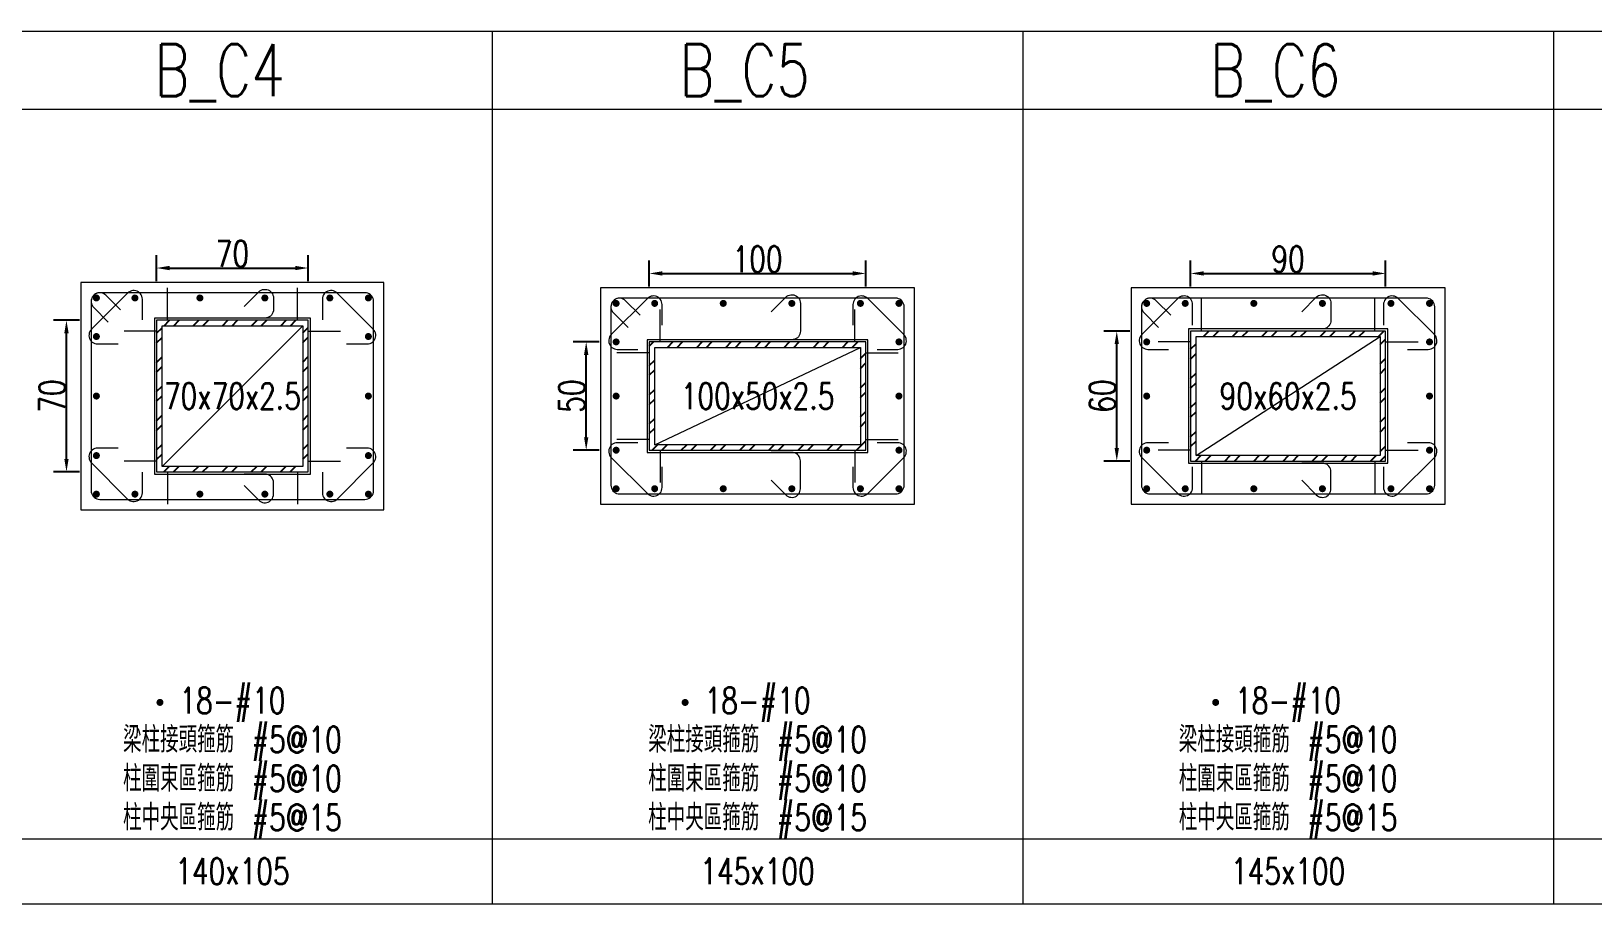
# Model space of a CAD drawing. Header units: millimetres. Extents: x 1284 to 6172, y 54950 to 59013.
# Drawn here: x 2944 to 3665, y 54950 to 55353 of the extents above; entities that cross this region are included whole.
import ezdxf
from ezdxf.enums import TextEntityAlignment as Align

# ---------------------------------------------------------------- set-up
doc = ezdxf.new("R2010")
doc.units = ezdxf.units.MM
for name, color, linetype in [('主筋斷面', 1, 'Continuous'), ('文字-主筋根數', 7, 'Continuous'), ('文字-剪力筋 中央區', 7, 'Continuous'), ('文字-剪力筋-BC', 7, 'Continuous'), ('文字-剪力筋-圍束區', 7, 'Continuous'), ('文字-斷面尺寸', 7, 'Continuous'), ('文字-柱線名稱', 7, 'Continuous'), ('文字-輔助字', 7, 'Continuous'), ('柱斷面線', 4, 'Continuous'), ('標註字', 4, 'Continuous'), ('箍筋線', 1, 'Continuous'), ('網格線', 7, 'Continuous'), ('鋼柱', 11, 'Continuous')]:
    doc.layers.add(name, color=color, linetype=linetype)
doc.styles.add('note', font='txt.shx', dxfattribs={"width": 0.75, "height": 12})
doc.styles.add('TXT', font='TXT.shx', dxfattribs={"width": 0.8, "bigfont": 'ae.shx'})
doc.dimstyles.new('RCAD_DIM', dxfattribs={"dimtxt": 12, "dimasz": 6, "dimexe": 6, "dimexo": 0.625, "dimtad": 1, "dimdec": 0, "dimdsep": 46, "dimtxsty": 'note', "dimcen": 2.5, "dimclrd": 256, "dimclre": 256, "dimclrt": 256, "dimadec": 0, "dimazin": 0, "dimtfac": 1, "dimtmove": 0, "dimatfit": 3, "dimfxl": 0, "dimtolj": 1, "dimarcsym": 0})
pattern_1 = [(45, (2267.082, 54949.834), (-6.73519, 6.73519), []), (45, (2271.572, 54949.834), (-6.73519, 6.73519), [])]

# ---------------------------------------------------------------- blocks, each defined once
blk = doc.blocks.new('*D345')
at = {"layer": 'Defpoints', "color": 0}
for p in [(3072.08, 55243.46), (3002.08, 55236.83), (3072.08, 55236.83)]:
    blk.add_point(p, dxfattribs=at)
at = {"layer": '標註字', "lineweight": -2}
for p, q in [((3002.08, 55237.46), (3002.08, 55249.46)), ((3072.08, 55237.46), (3072.08, 55249.46)), ((3008.08, 55243.46), (3066.08, 55243.46))]:
    blk.add_line(p, q, dxfattribs=at)
at = {"layer": '標註字'}
for points in [[(3008.08, 55244.46), (3008.08, 55242.46), (3002.08, 55243.46)], [(3066.08, 55244.46), (3066.08, 55242.46), (3072.08, 55243.46)]]:
    blk.add_solid(points, dxfattribs=at)
at = {"layer": '標註字', "insert": (3037.08, 55250.08), "char_height": 12, "attachment_point": 5, "style": 'note'}
blk.add_mtext('\\A1;70', dxfattribs=at)
blk = doc.blocks.new('*D346')
at = {"layer": 'Defpoints', "color": 0}
for p in [(2960.46, 55219.33), (2967.08, 55219.33), (2967.08, 55149.33)]:
    blk.add_point(p, dxfattribs=at)
at = {"layer": '標註字', "lineweight": -2}
for p, q in [((2966.46, 55219.33), (2954.46, 55219.33)), ((2960.46, 55155.33), (2960.46, 55213.33)), ((2966.46, 55149.33), (2954.46, 55149.33))]:
    blk.add_line(p, q, dxfattribs=at)
at = {"layer": '標註字'}
for points in [[(2959.46, 55213.33), (2961.46, 55213.33), (2960.46, 55219.33)], [(2959.46, 55155.33), (2961.46, 55155.33), (2960.46, 55149.33)]]:
    blk.add_solid(points, dxfattribs=at)
at = {"layer": '標註字', "insert": (2953.83, 55184.33), "char_height": 12, "attachment_point": 5, "rotation": 90, "style": 'note'}
blk.add_mtext('\\A1;70', dxfattribs=at)
blk = doc.blocks.new('Circle_Filled')
at = {"const_width": 0.5}
blk.add_lwpolyline([(-0.25, 0, 1), (0.25, 0, 1)], format="xyb", close=True, dxfattribs=at)
blk = doc.blocks.new('*D347')
at = {"layer": 'Defpoints', "color": 0}
for p in [(3329.58, 55240.96), (3229.58, 55234.33), (3329.58, 55234.33)]:
    blk.add_point(p, dxfattribs=at)
at = {"layer": '標註字', "lineweight": -2}
for p, q in [((3229.58, 55234.96), (3229.58, 55246.96)), ((3329.58, 55234.96), (3329.58, 55246.96)), ((3235.58, 55240.96), (3323.58, 55240.96))]:
    blk.add_line(p, q, dxfattribs=at)
at = {"layer": '標註字'}
for points in [[(3235.58, 55241.96), (3235.58, 55239.96), (3229.58, 55240.96)], [(3323.58, 55241.96), (3323.58, 55239.96), (3329.58, 55240.96)]]:
    blk.add_solid(points, dxfattribs=at)
at = {"layer": '標註字', "insert": (3279.58, 55247.58), "char_height": 12, "attachment_point": 5, "style": 'note'}
blk.add_mtext('\\A1;100', dxfattribs=at)
blk = doc.blocks.new('*D348')
at = {"layer": 'Defpoints', "color": 0}
for p in [(3200.46, 55209.33), (3207.08, 55209.33), (3207.08, 55159.33)]:
    blk.add_point(p, dxfattribs=at)
at = {"layer": '標註字', "lineweight": -2}
for p, q in [((3206.46, 55209.33), (3194.46, 55209.33)), ((3200.46, 55165.33), (3200.46, 55203.33)), ((3206.46, 55159.33), (3194.46, 55159.33))]:
    blk.add_line(p, q, dxfattribs=at)
at = {"layer": '標註字'}
for points in [[(3199.46, 55203.33), (3201.46, 55203.33), (3200.46, 55209.33)], [(3199.46, 55165.33), (3201.46, 55165.33), (3200.46, 55159.33)]]:
    blk.add_solid(points, dxfattribs=at)
at = {"layer": '標註字', "insert": (3193.83, 55184.33), "char_height": 12, "attachment_point": 5, "rotation": 90, "style": 'note'}
blk.add_mtext('\\A1;50', dxfattribs=at)
blk = doc.blocks.new('*D349')
at = {"layer": 'Defpoints', "color": 0}
for p in [(3569.58, 55240.96), (3479.58, 55234.33), (3569.58, 55234.33)]:
    blk.add_point(p, dxfattribs=at)
at = {"layer": '標註字', "lineweight": -2}
for p, q in [((3479.58, 55234.96), (3479.58, 55246.96)), ((3569.58, 55234.96), (3569.58, 55246.96)), ((3485.58, 55240.96), (3563.58, 55240.96))]:
    blk.add_line(p, q, dxfattribs=at)
at = {"layer": '標註字'}
for points in [[(3485.58, 55241.96), (3485.58, 55239.96), (3479.58, 55240.96)], [(3563.58, 55241.96), (3563.58, 55239.96), (3569.58, 55240.96)]]:
    blk.add_solid(points, dxfattribs=at)
at = {"layer": '標註字', "insert": (3524.58, 55247.58), "char_height": 12, "attachment_point": 5, "style": 'note'}
blk.add_mtext('\\A1;90', dxfattribs=at)
blk = doc.blocks.new('*D350')
at = {"layer": 'Defpoints', "color": 0}
for p in [(3445.46, 55214.33), (3452.08, 55214.33), (3452.08, 55154.33)]:
    blk.add_point(p, dxfattribs=at)
at = {"layer": '標註字', "lineweight": -2}
for p, q in [((3451.46, 55214.33), (3439.46, 55214.33)), ((3445.46, 55160.33), (3445.46, 55208.33)), ((3451.46, 55154.33), (3439.46, 55154.33))]:
    blk.add_line(p, q, dxfattribs=at)
at = {"layer": '標註字'}
for points in [[(3444.46, 55208.33), (3446.46, 55208.33), (3445.46, 55214.33)], [(3444.46, 55160.33), (3446.46, 55160.33), (3445.46, 55154.33)]]:
    blk.add_solid(points, dxfattribs=at)
at = {"layer": '標註字', "insert": (3438.83, 55184.33), "char_height": 12, "attachment_point": 5, "rotation": 90, "style": 'note'}
blk.add_mtext('\\A1;60', dxfattribs=at)

msp = doc.modelspace()

# ---------------------------------------------------------------- hatches: boundary and pattern name
at = {"layer": 'Defpoints'}
h = msp.add_hatch(dxfattribs=at)
h.set_pattern_fill('ANSI32', color=256, style=0)
h.set_pattern_definition(pattern_1)
h.paths.add_polyline_path([(3002.08, 55149.33), (3072.08, 55149.33), (3072.08, 55219.33), (3002.08, 55219.33)], flags=17)
h.paths.add_polyline_path([(3004.58, 55151.83), (3004.58, 55216.83), (3069.58, 55216.83), (3069.58, 55151.83)])
h = msp.add_hatch(dxfattribs=at)
h.set_pattern_fill('ANSI32', color=256, style=0)
h.set_pattern_definition(pattern_1)
h.paths.add_polyline_path([(3479.58, 55154.33), (3569.58, 55154.33), (3569.58, 55214.33), (3479.58, 55214.33)], flags=17)
h.paths.add_polyline_path([(3482.08, 55156.83), (3482.08, 55211.83), (3567.08, 55211.83), (3567.08, 55156.83)])
h = msp.add_hatch(dxfattribs=at)
h.set_pattern_fill('ANSI32', color=256, style=0)
h.set_pattern_definition(pattern_1)
h.paths.add_polyline_path([(3229.58, 55159.33), (3329.58, 55159.33), (3329.58, 55209.33), (3229.58, 55209.33)], flags=17)
h.paths.add_polyline_path([(3232.08, 55161.83), (3232.08, 55206.83), (3327.08, 55206.83), (3327.08, 55161.83)])

# ---------------------------------------------------------------- linework, layer by layer
at = {"layer": 'Defpoints', "lineweight": 5}
for points in [[(3007.08, 55219.33), (3007.08, 55234.33)], [(3067.08, 55219.33), (3067.08, 55234.33)], [(3484.58, 55214.33), (3484.58, 55229.33)], [(3564.58, 55214.33), (3564.58, 55229.33)], [(3002.08, 55148.33), (3073.08, 55148.33), (3073.08, 55220.33), (3001.08, 55220.33), (3001.08, 55148.33), (3002.08, 55148.33)], [(3234.58, 55209.33), (3234.58, 55224.33)], [(3324.58, 55209.33), (3324.58, 55224.33)], [(3002.08, 55214.33), (2987.08, 55214.33)], [(3004.58, 55151.83), (3069.58, 55216.83)], [(3072.08, 55214.33), (3087.08, 55214.33)], [(3479.58, 55153.33), (3570.58, 55153.33), (3570.58, 55215.33), (3478.58, 55215.33), (3478.58, 55153.33), (3479.58, 55153.33)], [(3229.58, 55158.33), (3330.58, 55158.33), (3330.58, 55210.33), (3228.58, 55210.33), (3228.58, 55158.33), (3229.58, 55158.33)], [(3232.08, 55161.83), (3327.08, 55206.83)], [(3479.58, 55209.33), (3464.58, 55209.33)], [(3482.08, 55156.83), (3567.08, 55211.83)], [(3569.58, 55209.33), (3584.58, 55209.33)], [(3229.58, 55204.33), (3214.58, 55204.33)], [(3329.58, 55204.33), (3344.58, 55204.33)], [(3229.58, 55164.33), (3214.58, 55164.33)], [(3329.58, 55164.33), (3344.58, 55164.33)], [(3234.58, 55159.33), (3234.58, 55144.33)], [(3324.58, 55159.33), (3324.58, 55144.33)], [(3479.58, 55159.33), (3464.58, 55159.33)], [(3569.58, 55159.33), (3584.58, 55159.33)], [(3002.08, 55154.33), (2987.08, 55154.33)], [(3007.08, 55149.33), (3007.08, 55134.33)], [(3067.08, 55149.33), (3067.08, 55134.33)], [(3072.08, 55154.33), (3087.08, 55154.33)], [(3484.58, 55154.33), (3484.58, 55139.33)], [(3564.58, 55154.33), (3564.58, 55139.33)]]:
    msp.add_lwpolyline(points, dxfattribs=at)
at = {"layer": '柱斷面線', "lineweight": 5}
for points in [[(2967.08, 55131.83), (3107.08, 55131.83), (3107.08, 55236.83), (2967.08, 55236.83), (2967.08, 55131.83)], [(3207.08, 55134.33), (3352.08, 55134.33), (3352.08, 55234.33), (3207.08, 55234.33), (3207.08, 55134.33)], [(3452.08, 55134.33), (3597.08, 55134.33), (3597.08, 55234.33), (3452.08, 55234.33), (3452.08, 55134.33)]]:
    msp.add_lwpolyline(points, dxfattribs=at)
at = {"layer": '箍筋線', "lineweight": 5}
for points in [[(2995.51, 55219.55), (2995.51, 55229.09), (2995.45, 55229.75), (2995.29, 55230.4), (2995.01, 55231.01), (2994.64, 55231.56), (2994.18, 55232.05), (2993.65, 55232.45), (2993.06, 55232.76), (2992.42, 55232.96), (2991.76, 55233.05), (2991.09, 55233.04), (2990.43, 55232.91), (2989.81, 55232.67), (2989.23, 55232.33), (2988.72, 55231.9), (2972.02, 55215.19), (2971.59, 55214.68), (2971.25, 55214.11), (2971.01, 55213.48), (2970.88, 55212.83), (2970.86, 55212.16), (2970.95, 55211.5), (2971.16, 55210.86), (2971.46, 55210.27), (2971.87, 55209.73), (2972.35, 55209.27), (2972.91, 55208.9), (2973.52, 55208.63), (2974.16, 55208.46), (2974.83, 55208.41), (2984.37, 55208.41)], [(2985.41, 55224.13), (2978.66, 55230.87), (2978.15, 55231.31), (2977.58, 55231.65), (2976.95, 55231.88), (2976.3, 55232.01), (2975.63, 55232.03), (2974.97, 55231.94), (2974.33, 55231.74), (2973.74, 55231.43), (2973.2, 55231.03), (2972.74, 55230.54), (2972.37, 55229.99), (2972.1, 55229.38), (2971.93, 55228.73), (2971.88, 55228.06), (2971.88, 55140.6), (2971.94, 55139.91), (2972.12, 55139.24), (2972.41, 55138.62), (2972.81, 55138.05), (2973.3, 55137.56), (2973.86, 55137.16), (2974.49, 55136.87), (2975.16, 55136.69), (2975.85, 55136.63), (3098.31, 55136.63), (3099, 55136.69), (3099.67, 55136.87), (3100.3, 55137.16), (3100.87, 55137.56), (3101.36, 55138.05), (3101.75, 55138.62), (3102.05, 55139.24), (3102.23, 55139.91), (3102.29, 55140.6), (3102.29, 55228.06), (3102.23, 55228.75), (3102.05, 55229.42), (3101.75, 55230.05), (3101.36, 55230.62), (3100.87, 55231.11), (3100.3, 55231.51), (3099.67, 55231.8), (3099, 55231.98), (3098.31, 55232.04), (2975.85, 55232.04), (2975.19, 55231.98), (2974.54, 55231.82), (2973.93, 55231.54), (2973.37, 55231.17), (2972.89, 55230.71), (2972.49, 55230.18), (2972.18, 55229.59), (2971.98, 55228.95), (2971.88, 55228.29), (2971.9, 55227.62), (2972.03, 55226.96), (2972.27, 55226.34), (2972.61, 55225.76), (2973.04, 55225.25), (2979.79, 55218.51)], [(3042.53, 55225.72), (3049.27, 55232.46), (3049.78, 55232.9), (3050.36, 55233.24), (3050.98, 55233.47), (3051.64, 55233.6), (3052.3, 55233.62), (3052.97, 55233.53), (3053.6, 55233.33), (3054.2, 55233.02), (3054.73, 55232.62), (3055.19, 55232.13), (3055.56, 55231.58), (3055.83, 55230.97), (3056, 55230.32), (3056.06, 55229.65), (3056.06, 55224.31), (3056, 55223.62), (3055.82, 55222.95), (3055.52, 55222.32), (3055.13, 55221.75), (3054.64, 55221.26), (3054.07, 55220.87), (3053.44, 55220.57), (3052.77, 55220.39), (3052.08, 55220.33), (3042.54, 55220.33)], [(3089.79, 55208.41), (3099.33, 55208.41), (3100, 55208.46), (3100.65, 55208.63), (3101.26, 55208.9), (3101.81, 55209.27), (3102.3, 55209.73), (3102.7, 55210.27), (3103.01, 55210.86), (3103.21, 55211.5), (3103.3, 55212.16), (3103.28, 55212.83), (3103.15, 55213.48), (3102.92, 55214.11), (3102.58, 55214.68), (3102.14, 55215.19), (3085.44, 55231.9), (3084.93, 55232.33), (3084.35, 55232.67), (3083.73, 55232.91), (3083.08, 55233.04), (3082.41, 55233.05), (3081.75, 55232.96), (3081.11, 55232.76), (3080.52, 55232.45), (3079.98, 55232.05), (3079.52, 55231.56), (3079.15, 55231.01), (3078.88, 55230.4), (3078.71, 55229.75), (3078.66, 55229.09), (3078.66, 55219.55)], [(3235.51, 55217.05), (3235.51, 55226.59), (3235.45, 55227.25), (3235.29, 55227.9), (3235.01, 55228.51), (3234.64, 55229.06), (3234.18, 55229.55), (3233.65, 55229.95), (3233.06, 55230.26), (3232.42, 55230.46), (3231.76, 55230.55), (3231.09, 55230.54), (3230.43, 55230.41), (3229.81, 55230.17), (3229.23, 55229.83), (3228.72, 55229.4), (3212.02, 55212.69), (3211.59, 55212.18), (3211.25, 55211.61), (3211.01, 55210.98), (3210.88, 55210.33), (3210.86, 55209.66), (3210.95, 55209), (3211.16, 55208.36), (3211.46, 55207.77), (3211.87, 55207.23), (3212.35, 55206.77), (3212.91, 55206.4), (3213.52, 55206.13), (3214.16, 55205.96), (3214.83, 55205.91), (3224.37, 55205.91)], [(3225.41, 55221.63), (3218.66, 55228.37), (3218.15, 55228.81), (3217.58, 55229.15), (3216.95, 55229.38), (3216.3, 55229.51), (3215.63, 55229.53), (3214.97, 55229.44), (3214.33, 55229.24), (3213.74, 55228.93), (3213.2, 55228.53), (3212.74, 55228.04), (3212.37, 55227.49), (3212.1, 55226.88), (3211.93, 55226.23), (3211.88, 55225.56), (3211.88, 55143.1), (3211.94, 55142.41), (3212.12, 55141.74), (3212.41, 55141.12), (3212.81, 55140.55), (3213.3, 55140.06), (3213.86, 55139.66), (3214.49, 55139.37), (3215.16, 55139.19), (3215.85, 55139.13), (3343.31, 55139.13), (3344, 55139.19), (3344.67, 55139.37), (3345.3, 55139.66), (3345.87, 55140.06), (3346.36, 55140.55), (3346.75, 55141.12), (3347.05, 55141.74), (3347.23, 55142.41), (3347.29, 55143.1), (3347.29, 55225.56), (3347.23, 55226.25), (3347.05, 55226.92), (3346.75, 55227.55), (3346.36, 55228.12), (3345.87, 55228.61), (3345.3, 55229.01), (3344.67, 55229.3), (3344, 55229.48), (3343.31, 55229.54), (3215.85, 55229.54), (3215.19, 55229.48), (3214.54, 55229.32), (3213.93, 55229.04), (3213.37, 55228.67), (3212.89, 55228.21), (3212.49, 55227.68), (3212.18, 55227.09), (3211.98, 55226.45), (3211.88, 55225.79), (3211.9, 55225.12), (3212.03, 55224.46), (3212.27, 55223.84), (3212.61, 55223.26), (3213.04, 55222.75), (3219.79, 55216.01)], [(3285.86, 55223.22), (3292.6, 55229.96), (3293.12, 55230.4), (3293.69, 55230.74), (3294.31, 55230.97), (3294.97, 55231.1), (3295.64, 55231.12), (3296.3, 55231.03), (3296.94, 55230.83), (3297.53, 55230.52), (3298.06, 55230.12), (3298.52, 55229.63), (3298.89, 55229.08), (3299.17, 55228.47), (3299.33, 55227.82), (3299.39, 55227.15), (3299.39, 55214.31), (3299.33, 55213.62), (3299.15, 55212.95), (3298.86, 55212.32), (3298.46, 55211.75), (3297.97, 55211.26), (3297.4, 55210.87), (3296.77, 55210.57), (3296.11, 55210.39), (3295.42, 55210.33), (3285.88, 55210.33)], [(3334.79, 55205.91), (3344.33, 55205.91), (3345, 55205.96), (3345.65, 55206.13), (3346.26, 55206.4), (3346.81, 55206.77), (3347.3, 55207.23), (3347.7, 55207.77), (3348.01, 55208.36), (3348.21, 55209), (3348.3, 55209.66), (3348.28, 55210.33), (3348.15, 55210.98), (3347.92, 55211.61), (3347.58, 55212.18), (3347.14, 55212.69), (3330.44, 55229.4), (3329.93, 55229.83), (3329.35, 55230.17), (3328.73, 55230.41), (3328.08, 55230.54), (3327.41, 55230.55), (3326.75, 55230.46), (3326.11, 55230.26), (3325.52, 55229.95), (3324.98, 55229.55), (3324.52, 55229.06), (3324.15, 55228.51), (3323.88, 55227.9), (3323.71, 55227.25), (3323.66, 55226.59), (3323.66, 55217.05)], [(3480.51, 55217.05), (3480.51, 55226.59), (3480.45, 55227.25), (3480.29, 55227.9), (3480.01, 55228.51), (3479.64, 55229.06), (3479.18, 55229.55), (3478.65, 55229.95), (3478.06, 55230.26), (3477.42, 55230.46), (3476.76, 55230.55), (3476.09, 55230.54), (3475.43, 55230.41), (3474.81, 55230.17), (3474.23, 55229.83), (3473.72, 55229.4), (3457.02, 55212.69), (3456.59, 55212.18), (3456.25, 55211.61), (3456.01, 55210.98), (3455.88, 55210.33), (3455.86, 55209.66), (3455.95, 55209), (3456.16, 55208.36), (3456.46, 55207.77), (3456.87, 55207.23), (3457.35, 55206.77), (3457.91, 55206.4), (3458.52, 55206.13), (3459.16, 55205.96), (3459.83, 55205.91), (3469.37, 55205.91)], [(3470.41, 55221.63), (3463.66, 55228.37), (3463.15, 55228.81), (3462.58, 55229.15), (3461.95, 55229.38), (3461.3, 55229.51), (3460.63, 55229.53), (3459.97, 55229.44), (3459.33, 55229.24), (3458.74, 55228.93), (3458.2, 55228.53), (3457.74, 55228.04), (3457.37, 55227.49), (3457.1, 55226.88), (3456.93, 55226.23), (3456.88, 55225.56), (3456.88, 55143.1), (3456.94, 55142.41), (3457.12, 55141.74), (3457.41, 55141.12), (3457.81, 55140.55), (3458.3, 55140.06), (3458.86, 55139.66), (3459.49, 55139.37), (3460.16, 55139.19), (3460.85, 55139.13), (3588.31, 55139.13), (3589, 55139.19), (3589.67, 55139.37), (3590.3, 55139.66), (3590.87, 55140.06), (3591.36, 55140.55), (3591.75, 55141.12), (3592.05, 55141.74), (3592.23, 55142.41), (3592.29, 55143.1), (3592.29, 55225.56), (3592.23, 55226.25), (3592.05, 55226.92), (3591.75, 55227.55), (3591.36, 55228.12), (3590.87, 55228.61), (3590.3, 55229.01), (3589.67, 55229.3), (3589, 55229.48), (3588.31, 55229.54), (3460.85, 55229.54), (3460.19, 55229.48), (3459.54, 55229.32), (3458.93, 55229.04), (3458.37, 55228.67), (3457.89, 55228.21), (3457.49, 55227.68), (3457.18, 55227.09), (3456.98, 55226.45), (3456.88, 55225.79), (3456.9, 55225.12), (3457.03, 55224.46), (3457.27, 55223.84), (3457.61, 55223.26), (3458.04, 55222.75), (3464.79, 55216.01)], [(3530.86, 55223.22), (3537.6, 55229.96), (3538.12, 55230.4), (3538.69, 55230.74), (3539.31, 55230.97), (3539.97, 55231.1), (3540.64, 55231.12), (3541.3, 55231.03), (3541.94, 55230.83), (3542.53, 55230.52), (3543.06, 55230.12), (3543.52, 55229.63), (3543.89, 55229.08), (3544.17, 55228.47), (3544.33, 55227.82), (3544.39, 55227.15), (3544.39, 55219.31), (3544.33, 55218.62), (3544.15, 55217.95), (3543.86, 55217.32), (3543.46, 55216.75), (3542.97, 55216.26), (3542.4, 55215.87), (3541.77, 55215.57), (3541.11, 55215.39), (3540.42, 55215.33), (3530.88, 55215.33)], [(3579.79, 55205.91), (3589.33, 55205.91), (3590, 55205.96), (3590.65, 55206.13), (3591.26, 55206.4), (3591.81, 55206.77), (3592.3, 55207.23), (3592.7, 55207.77), (3593.01, 55208.36), (3593.21, 55209), (3593.3, 55209.66), (3593.28, 55210.33), (3593.15, 55210.98), (3592.92, 55211.61), (3592.58, 55212.18), (3592.14, 55212.69), (3575.44, 55229.4), (3574.93, 55229.83), (3574.35, 55230.17), (3573.73, 55230.41), (3573.08, 55230.54), (3572.41, 55230.55), (3571.75, 55230.46), (3571.11, 55230.26), (3570.52, 55229.95), (3569.98, 55229.55), (3569.52, 55229.06), (3569.15, 55228.51), (3568.88, 55227.9), (3568.71, 55227.25), (3568.66, 55226.59), (3568.66, 55217.05)], [(3224.37, 55162.76), (3214.83, 55162.76), (3214.16, 55162.7), (3213.52, 55162.54), (3212.91, 55162.26), (3212.35, 55161.89), (3211.87, 55161.43), (3211.46, 55160.9), (3211.16, 55160.31), (3210.95, 55159.67), (3210.86, 55159.01), (3210.88, 55158.34), (3211.01, 55157.69), (3211.25, 55157.06), (3211.59, 55156.49), (3212.02, 55155.98), (3228.72, 55139.27), (3229.23, 55138.84), (3229.81, 55138.5), (3230.43, 55138.26), (3231.09, 55138.13), (3231.76, 55138.11), (3232.42, 55138.21), (3233.06, 55138.41), (3233.65, 55138.72), (3234.18, 55139.12), (3234.64, 55139.6), (3235.01, 55140.16), (3235.29, 55140.77), (3235.45, 55141.42), (3235.51, 55142.08), (3235.51, 55151.62)], [(3323.66, 55151.62), (3323.66, 55142.08), (3323.71, 55141.42), (3323.88, 55140.77), (3324.15, 55140.16), (3324.52, 55139.6), (3324.98, 55139.12), (3325.52, 55138.72), (3326.11, 55138.41), (3326.75, 55138.21), (3327.41, 55138.11), (3328.08, 55138.13), (3328.73, 55138.26), (3329.35, 55138.5), (3329.93, 55138.84), (3330.44, 55139.27), (3347.14, 55155.98), (3347.58, 55156.49), (3347.92, 55157.06), (3348.15, 55157.69), (3348.28, 55158.34), (3348.3, 55159.01), (3348.21, 55159.67), (3348.01, 55160.31), (3347.7, 55160.9), (3347.3, 55161.43), (3346.81, 55161.89), (3346.26, 55162.26), (3345.65, 55162.54), (3345, 55162.7), (3344.33, 55162.76), (3334.79, 55162.76)], [(3469.37, 55162.76), (3459.83, 55162.76), (3459.16, 55162.7), (3458.52, 55162.54), (3457.91, 55162.26), (3457.35, 55161.89), (3456.87, 55161.43), (3456.46, 55160.9), (3456.16, 55160.31), (3455.95, 55159.67), (3455.86, 55159.01), (3455.88, 55158.34), (3456.01, 55157.69), (3456.25, 55157.06), (3456.59, 55156.49), (3457.02, 55155.98), (3473.72, 55139.27), (3474.23, 55138.84), (3474.81, 55138.5), (3475.43, 55138.26), (3476.09, 55138.13), (3476.76, 55138.11), (3477.42, 55138.21), (3478.06, 55138.41), (3478.65, 55138.72), (3479.18, 55139.12), (3479.64, 55139.6), (3480.01, 55140.16), (3480.29, 55140.77), (3480.45, 55141.42), (3480.51, 55142.08), (3480.51, 55151.62)], [(3568.66, 55151.62), (3568.66, 55142.08), (3568.71, 55141.42), (3568.88, 55140.77), (3569.15, 55140.16), (3569.52, 55139.6), (3569.98, 55139.12), (3570.52, 55138.72), (3571.11, 55138.41), (3571.75, 55138.21), (3572.41, 55138.11), (3573.08, 55138.13), (3573.73, 55138.26), (3574.35, 55138.5), (3574.93, 55138.84), (3575.44, 55139.27), (3592.14, 55155.98), (3592.58, 55156.49), (3592.92, 55157.06), (3593.15, 55157.69), (3593.28, 55158.34), (3593.3, 55159.01), (3593.21, 55159.67), (3593.01, 55160.31), (3592.7, 55160.9), (3592.3, 55161.43), (3591.81, 55161.89), (3591.26, 55162.26), (3590.65, 55162.54), (3590, 55162.7), (3589.33, 55162.76), (3579.79, 55162.76)], [(2984.37, 55160.26), (2974.83, 55160.26), (2974.16, 55160.2), (2973.52, 55160.04), (2972.91, 55159.76), (2972.35, 55159.39), (2971.87, 55158.93), (2971.46, 55158.4), (2971.16, 55157.81), (2970.95, 55157.17), (2970.86, 55156.51), (2970.88, 55155.84), (2971.01, 55155.19), (2971.25, 55154.56), (2971.59, 55153.99), (2972.02, 55153.48), (2988.72, 55136.77), (2989.23, 55136.34), (2989.81, 55136), (2990.43, 55135.76), (2991.09, 55135.63), (2991.76, 55135.61), (2992.42, 55135.71), (2993.06, 55135.91), (2993.65, 55136.22), (2994.18, 55136.62), (2994.64, 55137.1), (2995.01, 55137.66), (2995.29, 55138.27), (2995.45, 55138.92), (2995.51, 55139.58), (2995.51, 55149.12)], [(3078.66, 55149.12), (3078.66, 55139.58), (3078.71, 55138.92), (3078.88, 55138.27), (3079.15, 55137.66), (3079.52, 55137.1), (3079.98, 55136.62), (3080.52, 55136.22), (3081.11, 55135.91), (3081.75, 55135.71), (3082.41, 55135.61), (3083.08, 55135.63), (3083.73, 55135.76), (3084.35, 55136), (3084.93, 55136.34), (3085.44, 55136.77), (3102.14, 55153.48), (3102.58, 55153.99), (3102.92, 55154.56), (3103.15, 55155.19), (3103.28, 55155.84), (3103.3, 55156.51), (3103.21, 55157.17), (3103.01, 55157.81), (3102.7, 55158.4), (3102.3, 55158.93), (3101.81, 55159.39), (3101.26, 55159.76), (3100.65, 55160.04), (3100, 55160.2), (3099.33, 55160.26), (3089.79, 55160.26)], [(3285.86, 55145.45), (3292.6, 55138.7), (3293.12, 55138.27), (3293.69, 55137.93), (3294.31, 55137.69), (3294.97, 55137.56), (3295.64, 55137.55), (3296.3, 55137.64), (3296.94, 55137.84), (3297.53, 55138.15), (3298.06, 55138.55), (3298.52, 55139.04), (3298.89, 55139.59), (3299.17, 55140.2), (3299.33, 55140.85), (3299.39, 55141.51), (3299.39, 55154.36), (3299.33, 55155.05), (3299.15, 55155.72), (3298.86, 55156.35), (3298.46, 55156.91), (3297.97, 55157.4), (3297.4, 55157.8), (3296.77, 55158.09), (3296.11, 55158.27), (3295.42, 55158.33), (3285.88, 55158.33)], [(3042.53, 55142.95), (3049.27, 55136.2), (3049.78, 55135.77), (3050.36, 55135.43), (3050.98, 55135.19), (3051.64, 55135.06), (3052.3, 55135.05), (3052.97, 55135.14), (3053.6, 55135.34), (3054.2, 55135.65), (3054.73, 55136.05), (3055.19, 55136.54), (3055.56, 55137.09), (3055.83, 55137.7), (3056, 55138.35), (3056.06, 55139.01), (3056.06, 55144.36), (3056, 55145.05), (3055.82, 55145.72), (3055.52, 55146.35), (3055.13, 55146.91), (3054.64, 55147.4), (3054.07, 55147.8), (3053.44, 55148.09), (3052.77, 55148.27), (3052.08, 55148.33), (3042.54, 55148.33)], [(3530.86, 55145.45), (3537.6, 55138.7), (3538.12, 55138.27), (3538.69, 55137.93), (3539.31, 55137.69), (3539.97, 55137.56), (3540.64, 55137.55), (3541.3, 55137.64), (3541.94, 55137.84), (3542.53, 55138.15), (3543.06, 55138.55), (3543.52, 55139.04), (3543.89, 55139.59), (3544.17, 55140.2), (3544.33, 55140.85), (3544.39, 55141.51), (3544.39, 55149.36), (3544.33, 55150.05), (3544.15, 55150.72), (3543.86, 55151.35), (3543.46, 55151.91), (3542.97, 55152.4), (3542.4, 55152.8), (3541.77, 55153.09), (3541.11, 55153.27), (3540.42, 55153.33), (3530.88, 55153.33)]]:
    msp.add_lwpolyline(points, dxfattribs=at)
at = {"layer": '網格線', "lineweight": 5}
for points in [[(2917.08, 55352.83), (3157.08, 55352.83)], [(3157.08, 55352.83), (3402.08, 55352.83)], [(3157.08, 55352.83), (3157.08, 55316.83)], [(3402.08, 55352.83), (3647.08, 55352.83)], [(3402.08, 55352.83), (3402.08, 55316.83)], [(3647.08, 55352.83), (3867.08, 55352.83)], [(3647.08, 55352.83), (3647.08, 55316.83)], [(2917.08, 55316.83), (3157.08, 55316.83)], [(3157.08, 55316.83), (3402.08, 55316.83)], [(3157.08, 55316.83), (3157.08, 54979.83)], [(3402.08, 55316.83), (3647.08, 55316.83)], [(3402.08, 55316.83), (3402.08, 54979.83)], [(3647.08, 55316.83), (3867.08, 55316.83)], [(3647.08, 55316.83), (3647.08, 54979.83)], [(2917.08, 54979.83), (3157.08, 54979.83)], [(3157.08, 54979.83), (3402.08, 54979.83)], [(3157.08, 54979.83), (3157.08, 54949.83)], [(3402.08, 54979.83), (3647.08, 54979.83)], [(3402.08, 54979.83), (3402.08, 54949.83)], [(3647.08, 54979.83), (3867.08, 54979.83)], [(3647.08, 54979.83), (3647.08, 54949.83)], [(2917.08, 54949.83), (3157.08, 54949.83)], [(3157.08, 54949.83), (3402.08, 54949.83)], [(3402.08, 54949.83), (3647.08, 54949.83)], [(3647.08, 54949.83), (3867.08, 54949.83)]]:
    msp.add_lwpolyline(points, dxfattribs=at)
at = {"layer": '鋼柱', "lineweight": 5}
for points in [[(3002.08, 55149.33), (3072.08, 55149.33), (3072.08, 55219.33), (3002.08, 55219.33), (3002.08, 55149.33)], [(3004.58, 55151.83), (3004.58, 55216.83), (3069.58, 55216.83), (3069.58, 55151.83), (3004.58, 55151.83)], [(3479.58, 55154.33), (3569.58, 55154.33), (3569.58, 55214.33), (3479.58, 55214.33), (3479.58, 55154.33)], [(3229.58, 55159.33), (3329.58, 55159.33), (3329.58, 55209.33), (3229.58, 55209.33), (3229.58, 55159.33)], [(3232.08, 55161.83), (3232.08, 55206.83), (3327.08, 55206.83), (3327.08, 55161.83), (3232.08, 55161.83)], [(3482.08, 55156.83), (3482.08, 55211.83), (3567.08, 55211.83), (3567.08, 55156.83), (3482.08, 55156.83)]]:
    msp.add_lwpolyline(points, dxfattribs=at)

# ---------------------------------------------------------------- block references
at = {"layer": '主筋斷面', "lineweight": 5, "xscale": 3.220000028610229, "yscale": 3.220000028610229}
for p in [(2974.28, 55229.63), (2992.08, 55229.63), (3022.08, 55229.63), (3052.08, 55229.63), (3082.08, 55229.63), (3099.88, 55229.63), (3214.28, 55227.13), (3232.08, 55227.13), (3263.75, 55227.13), (3295.42, 55227.13), (3327.08, 55227.13), (3344.88, 55227.13), (3459.28, 55227.13), (3477.08, 55227.13), (3508.75, 55227.13), (3540.42, 55227.13), (3572.08, 55227.13), (3589.88, 55227.13), (2974.28, 55211.83), (3099.88, 55211.83), (3214.28, 55209.33), (3344.88, 55209.33), (3459.28, 55209.33), (3589.88, 55209.33), (2974.28, 55184.33), (3099.88, 55184.33), (3214.28, 55184.33), (3344.88, 55184.33), (3459.28, 55184.33), (3589.88, 55184.33), (2974.28, 55156.83), (3099.88, 55156.83), (3214.28, 55159.33), (3344.88, 55159.33), (3459.28, 55159.33), (3589.88, 55159.33), (3214.28, 55141.53), (3232.08, 55141.53), (3263.75, 55141.53), (3295.42, 55141.53), (3327.08, 55141.53), (3344.88, 55141.53), (3459.28, 55141.53), (3477.08, 55141.53), (3508.75, 55141.53), (3540.42, 55141.53), (3572.08, 55141.53), (3589.88, 55141.53), (2974.28, 55139.03), (2992.08, 55139.03), (3022.08, 55139.03), (3052.08, 55139.03), (3082.08, 55139.03), (3099.88, 55139.03), (3003.64, 55042.83), (3246.14, 55042.83), (3491.14, 55042.83)]:
    msp.add_blockref('Circle_Filled', p, dxfattribs=at)

# ---------------------------------------------------------------- texts
at = {"layer": '文字-主筋根數', "style": 'TXT', "width": 0.75}
for p in [(3037.08, 55042.83), (3279.58, 55042.83), (3524.58, 55042.83)]:
    msp.add_text('18-#10', height=12, dxfattribs=at).set_placement(p, align=Align.MIDDLE)
at = {"layer": '文字-剪力筋 中央區', "style": 'TXT', "width": 0.75}
for p in [(3037.08, 54988.83), (3279.58, 54988.83), (3524.58, 54988.83)]:
    msp.add_text('柱中央區箍筋 #5@15', height=12, dxfattribs=at).set_placement(p, align=Align.MIDDLE)
at = {"layer": '文字-剪力筋-BC', "style": 'TXT', "width": 0.75}
for p in [(3037.08, 55024.83), (3279.58, 55024.83), (3524.58, 55024.83)]:
    msp.add_text('梁柱接頭箍筋 #5@10', height=12, dxfattribs=at).set_placement(p, align=Align.MIDDLE)
at = {"layer": '文字-剪力筋-圍束區', "style": 'TXT', "width": 0.75}
for p in [(3037.08, 55006.83), (3279.58, 55006.83), (3524.58, 55006.83)]:
    msp.add_text('柱圍束區箍筋 #5@10', height=12, dxfattribs=at).set_placement(p, align=Align.MIDDLE)
at = {"layer": '文字-斷面尺寸', "style": 'TXT', "width": 0.75}
for s, p in [('140x105', (3037.08, 54964.83)), ('145x100', (3279.58, 54964.83)), ('145x100', (3524.58, 54964.83))]:
    msp.add_text(s, height=12, dxfattribs=at).set_placement(p, align=Align.MIDDLE)
at = {"layer": '文字-柱線名稱', "style": 'TXT', "width": 0.75}
for s, p in [('B_C4', (3001.08, 55334.83)), ('B_C5', (3243.58, 55334.83)), ('B_C6', (3488.58, 55334.83))]:
    msp.add_text(s, height=24, dxfattribs=at).set_placement(p, align=Align.MIDDLE_LEFT)
at = {"layer": '文字-輔助字', "style": 'TXT', "width": 0.75}
for s, p in [('70x70x2.5', (3037.08, 55184.33)), ('100x50x2.5', (3279.58, 55184.33)), ('90x60x2.5', (3524.58, 55184.33))]:
    msp.add_text(s, height=12, dxfattribs=at).set_placement(p, align=Align.MIDDLE)

# ---------------------------------------------------------------- dimensions: what is measured, and where the dimension line sits
at = {"layer": '標註字'}
for base, p1, p2, picture, middle in [((3072.08, 55243.46), (3002.08, 55236.83), (3072.08, 55236.83), '*D345', (3037.08, 55250.08)), ((3329.58, 55240.96), (3229.58, 55234.33), (3329.58, 55234.33), '*D347', (3279.58, 55247.58)), ((3569.58, 55240.96), (3479.58, 55234.33), (3569.58, 55234.33), '*D349', (3524.58, 55247.58))]:
    dim = msp.add_linear_dim(base=base, p1=p1, p2=p2, dimstyle='RCAD_DIM', dxfattribs=at)
    dim.commit()
    dim.dimension.update_dxf_attribs({"geometry": picture, "text_midpoint": middle})
for base, p1, p2, picture, middle in [((2960.46, 55219.33), (2967.08, 55149.33), (2967.08, 55219.33), '*D346', (2953.83, 55184.33)), ((3445.46, 55214.33), (3452.08, 55154.33), (3452.08, 55214.33), '*D350', (3438.83, 55184.33)), ((3200.46, 55209.33), (3207.08, 55159.33), (3207.08, 55209.33), '*D348', (3193.83, 55184.33))]:
    dim = msp.add_linear_dim(base=base, p1=p1, p2=p2, angle=90, dimstyle='RCAD_DIM', dxfattribs=at)
    dim.commit()
    dim.dimension.update_dxf_attribs({"geometry": picture, "text_midpoint": middle})

doc.saveas('drawing.dxf')
